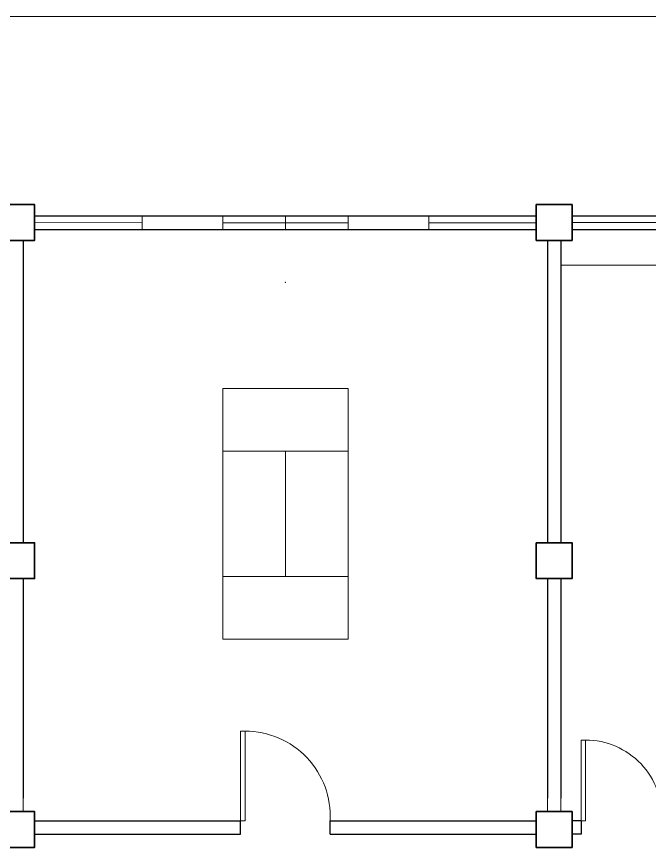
# Model space of a CAD drawing. Header units: millimetres. Extents: x 63005 to 126950, y 36019 to 74749.
# Drawn here: x 63213.76 to 63220.82, y 36262.86 to 36272.14 of the extents above; entities that cross this region are included whole.
import ezdxf

# ---------------------------------------------------------------- set-up
doc = ezdxf.new("R2010")
doc.units = ezdxf.units.MM
doc.header["$LTSCALE"] = 0.04

msp = doc.modelspace()

# ---------------------------------------------------------------- linework, layer by layer
at = {"color": 8, "lineweight": 9}
for p, q in [((63223.2804, 36272.1355), (63207.9554, 36272.1354)), ((63213.9554, 36269.9106), (63213.9554, 36269.9106)), ((63215.1554, 36269.8356), (63213.9554, 36269.8377)), ((63215.1554, 36269.9106), (63215.1554, 36269.7606)), ((63216.0554, 36269.7606), (63216.0554, 36269.9106)), ((63217.4554, 36269.8356), (63216.0554, 36269.8356)), ((63216.7554, 36269.9106), (63216.7554, 36269.7606)), ((63216.7554, 36269.9106), (63217.4554, 36269.9106)), ((63217.4554, 36269.9106), (63217.4554, 36269.7606)), ((63218.3554, 36269.9106), (63218.3554, 36269.7606)), ((63218.3554, 36269.8356), (63219.5554, 36269.8356)), ((63219.9554, 36269.9106), (63219.9554, 36269.9106)), ((63222.0554, 36269.8356), (63219.9554, 36269.8377)), ((63216.7554, 36269.7606), (63216.0554, 36269.7606)), ((63213.8304, 36263.2627), (63213.8304, 36263.4106)), ((63219.6804, 36263.2627), (63219.6804, 36263.4106)), ((63219.8304, 36263.2627), (63219.8304, 36263.4106)), ((63213.9554, 36263.1606), (63213.9554, 36263.1606)), ((63213.9554, 36263.0106), (63213.9554, 36263.0106))]:
    msp.add_line(p, q, dxfattribs=at)
at = {"color": 8, "lineweight": 25}
for p, q in [((63213.9554, 36269.9106), (63219.5554, 36269.9106)), ((63219.9554, 36269.9106), (63223.2804, 36269.9106)), ((63213.9554, 36269.7606), (63219.5554, 36269.7606)), ((63219.9554, 36269.7606), (63223.2804, 36269.7606)), ((63213.8304, 36269.6377), (63213.8304, 36266.2627)), ((63219.6804, 36269.6377), (63219.6804, 36266.2627)), ((63219.8304, 36269.6377), (63219.8304, 36266.2627)), ((63213.8304, 36265.8627), (63213.8304, 36263.4106)), ((63219.6804, 36265.8627), (63219.6804, 36263.4106)), ((63219.8304, 36265.8627), (63219.8304, 36263.4106)), ((63213.9554, 36263.1606), (63216.2554, 36263.1606)), ((63216.2554, 36263.0106), (63216.2554, 36263.1606)), ((63217.2554, 36263.1606), (63219.5554, 36263.1606)), ((63217.2554, 36263.0106), (63217.2554, 36263.1606)), ((63220.0554, 36263.1606), (63219.9554, 36263.1606)), ((63219.9554, 36263.1606), (63219.9554, 36263.1606)), ((63220.0554, 36263.1606), (63220.0554, 36263.0106)), ((63213.9554, 36263.0106), (63216.2554, 36263.0106)), ((63217.2554, 36263.0106), (63219.5554, 36263.0106)), ((63220.0554, 36263.0106), (63219.9554, 36263.0106)), ((63219.9554, 36263.0106), (63219.9554, 36263.0106))]:
    msp.add_line(p, q, dxfattribs=at)
at = {"color": 8, "lineweight": 9, "ltscale": 0.4}
msp.add_line((63222.0554, 36269.3606), (63219.8304, 36269.3606), dxfattribs=at)
at = {"color": 8, "lineweight": 35}
for points in [[(63213.5554, 36270.0377), (63213.9554, 36270.0377), (63213.9554, 36269.6377), (63213.5554, 36269.6377)], [(63219.5554, 36270.0377), (63219.9554, 36270.0377), (63219.9554, 36269.6377), (63219.5554, 36269.6377)], [(63213.5554, 36266.2627), (63213.9554, 36266.2627), (63213.9554, 36265.8627), (63213.5554, 36265.8627)], [(63219.5554, 36266.2627), (63219.9554, 36266.2627), (63219.9554, 36265.8627), (63219.5554, 36265.8627)], [(63213.5554, 36263.2627), (63213.9554, 36263.2627), (63213.9554, 36262.8627), (63213.5554, 36262.8627)], [(63219.5554, 36263.2627), (63219.9554, 36263.2627), (63219.9554, 36262.8627), (63219.5554, 36262.8627)]]:
    msp.add_lwpolyline(points, close=True, dxfattribs=at)
at = {"color": 8, "lineweight": 9}
for points in [[(63213.9554, 36269.9106), (63215.1554, 36269.9106), (63215.1554, 36269.7606), (63213.9554, 36269.7606)], [(63216.0554, 36269.9106), (63217.4554, 36269.9106), (63217.4554, 36269.7606), (63216.0554, 36269.7606)], [(63218.3554, 36269.9106), (63219.5554, 36269.9106), (63219.5554, 36269.7606), (63218.3554, 36269.7606)], [(63219.9554, 36269.9106), (63222.0554, 36269.9106), (63222.0554, 36269.7606), (63219.9554, 36269.7606)], [(63217.4554, 36267.2856), (63217.4554, 36267.9856), (63216.0554, 36267.9856), (63216.0554, 36267.2856)], [(63216.7554, 36267.2856), (63216.0554, 36267.2856), (63216.0554, 36265.8856), (63216.7554, 36265.8856)], [(63216.7554, 36267.2856), (63217.4554, 36267.2856), (63217.4554, 36265.8856), (63216.7554, 36265.8856)], [(63217.4554, 36265.8856), (63217.4554, 36265.1856), (63216.0554, 36265.1856), (63216.0554, 36265.8856)]]:
    msp.add_lwpolyline(points, close=True, dxfattribs=at)
at = {"color": 8, "lineweight": 13}
msp.add_lwpolyline([(63216.2554, 36263.1606), (63216.3054, 36263.1606), (63216.3054, 36264.1606), (63216.2554, 36264.1606)], close=True, dxfattribs=at)
at = {"color": 8, "lineweight": 13, "ltscale": 0.03}
msp.add_lwpolyline([(63220.0554, 36263.1606), (63220.1054, 36263.1606), (63220.1054, 36264.0606), (63220.0554, 36264.0606)], close=True, dxfattribs=at)
at = {"color": 8, "lineweight": 13}
msp.add_arc((63216.3054, 36263.2093), 0.9513, 357.0624, 90, dxfattribs=at)
at = {"color": 8, "lineweight": 13, "ltscale": 0.03}
msp.add_arc((63220.1054, 36263.2092), 0.8514, 356.72685, 90, dxfattribs=at)
at = {"color": 8, "lineweight": 9, "ltscale": 0.3}
msp.add_point((63216.7554, 36269.1711), dxfattribs=at)

doc.saveas('drawing.dxf')
